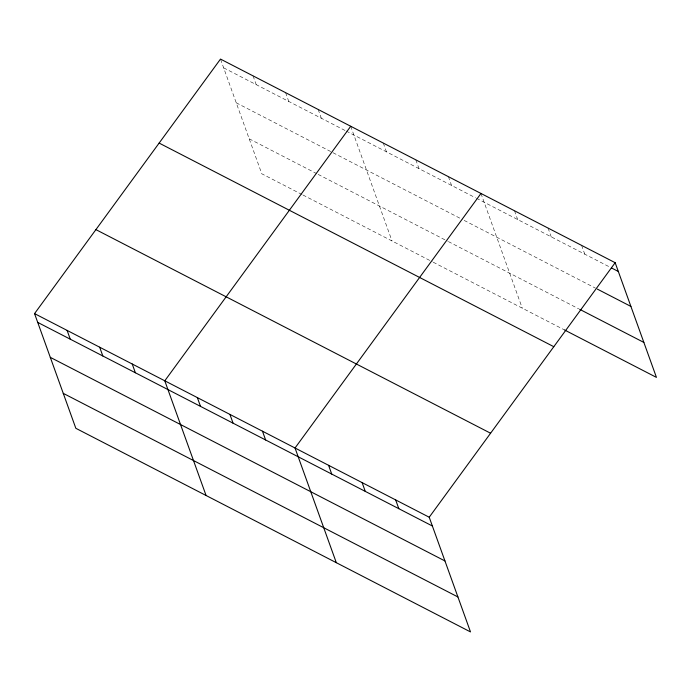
<?xml version="1.0" encoding="UTF-8"?>
<svg xmlns="http://www.w3.org/2000/svg" width="691" height="691" viewBox="0 0 691 691"><rect width="100%" height="100%" fill="white"/><g stroke="black" fill="none" stroke-linecap="round" stroke-linejoin="round"><path stroke-width="0.52" stroke-dasharray="3.46 2.59" d="M223.651 67.848L345.275 130.599M346.234 131.091L475.512 197.79M476.47 198.282L609.695 267.02M236.236 102.804L462.244 219.401M464.153 220.394L595.435 288.121M249.201 138.813L317.195 173.899M318.154 174.391L447.431 241.09M448.39 241.582L578.687 308.808M302.01 194.517L261.785 173.769L220.498 59.081M302.96 195.017L432.246 261.716M433.205 262.209L564.435 329.918M581.615 245.391L584.767 254.158M548.067 228.082L551.228 236.858M514.519 210.772L517.68 219.548M480.971 193.471L522.266 308.16M448.416 176.671L451.568 185.438M415.852 159.871L419.014 168.639M383.298 143.072L386.45 151.847M350.734 126.272L392.022 240.96M318.171 109.472L321.332 118.247M285.616 92.68L288.769 101.447M253.053 75.88L256.214 84.648"/><path stroke-width="1.04" d="M34.55 313.61L429.215 517.231L470.502 631.92L75.837 428.299L34.55 313.61L220.498 59.081L615.163 262.701L656.45 377.39L564.435 329.918M350.734 126.272L164.786 380.81L206.082 495.499M480.971 193.471L295.031 448.001L336.318 562.69M429.215 517.231L615.163 262.701M611.604 268.004L618.315 271.468M597.352 289.114L630.9 306.424M579.645 309.3L643.865 342.434M159.137 143.08L553.802 346.692M95.911 229.619L490.575 433.231M37.711 322.386L432.376 525.998M50.288 357.342L444.952 560.954M63.252 393.352L457.917 596.964M395.667 499.921L398.828 508.697M362.119 482.62L365.28 491.387M328.579 465.311L331.732 474.078M262.468 431.201L265.629 439.977M229.913 414.401L233.066 423.177M197.35 397.61L200.511 406.377M132.231 364.01L135.384 372.777M99.668 347.21L102.829 355.986M67.113 330.41L70.266 339.186"/></g></svg>
